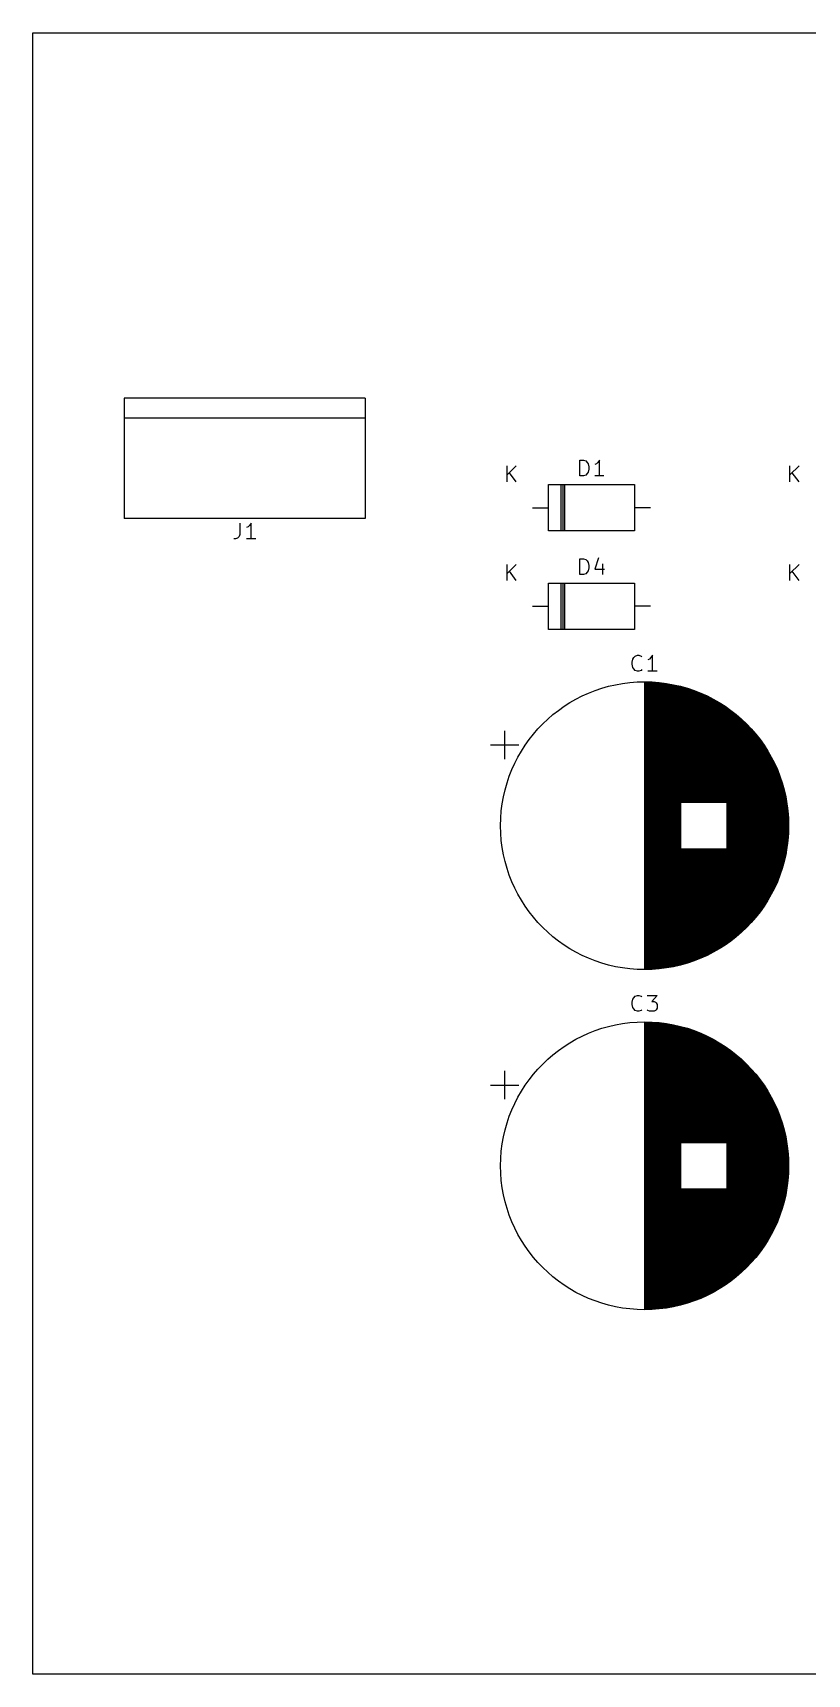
# Model space of a CAD drawing. Extents: x 20 to 124, y -124 to -20.
# Drawn here: x 20 to 69, y -124 to -20 of the extents above; entities that cross this region are included whole.
import ezdxf

# ---------------------------------------------------------------- set-up
doc = ezdxf.new("R2010")
doc.units = 0
doc.layers.add('LYELLOW', color=51, linetype='CONTINUOUS')
doc.layers.add('WHITE', color=7, linetype='CONTINUOUS')

msp = doc.modelspace()

# ---------------------------------------------------------------- linework, layer by layer
at = {"layer": 'LYELLOW', "linetype": 'CONTINUOUS'}
for p, q in [((25.79, -43.1525), (25.79, -50.7725)), ((41.03, -43.1525), (25.79, -43.1525)), ((41.03, -43.1525), (41.03, -50.7725)), ((41.03, -44.4225), (25.79, -44.4225)), ((50.023095, -48.442319), (50.023095, -47.442319)), ((50.594523, -47.442319), (50.023095, -48.013747)), ((54.626905, -48.072319), (54.626905, -47.072319)), ((54.626905, -47.072319), (54.865, -47.072319)), ((54.865, -47.072319), (55.007857, -47.119938)), ((55.007857, -47.119938), (55.103095, -47.215176)), ((55.103095, -47.215176), (55.150714, -47.310414)), ((55.150714, -47.834223), (55.103095, -47.929461)), ((55.150714, -47.310414), (55.198333, -47.50089)), ((55.198333, -47.643747), (55.150714, -47.834223)), ((55.198333, -47.50089), (55.198333, -47.643747)), ((55.674524, -47.310414), (55.579286, -47.358033)), ((55.769762, -47.215176), (55.674524, -47.310414)), ((55.865, -47.072319), (55.769762, -47.215176)), ((55.865, -48.072319), (55.865, -47.072319)), ((67.933095, -48.442319), (67.933095, -47.442319)), ((68.504523, -47.442319), (67.933095, -48.013747)), ((50.594523, -48.442319), (50.165952, -47.87089)), ((52.645, -48.6175), (58.085, -48.6175)), ((52.645, -51.5575), (52.645, -48.6175)), ((53.425, -48.6175), (53.425, -51.5575)), ((53.545, -48.6175), (53.545, -51.5575)), ((53.665, -48.6175), (53.665, -51.5575)), ((54.865, -48.072319), (54.626905, -48.072319)), ((55.007857, -48.0247), (54.865, -48.072319)), ((55.103095, -47.929461), (55.007857, -48.0247)), ((56.150714, -48.072319), (55.579286, -48.072319)), ((58.085, -48.6175), (58.085, -51.5575)), ((68.504523, -48.442319), (68.075952, -47.87089)), ((41.03, -50.7725), (25.79, -50.7725)), ((51.625, -50.0875), (52.645, -50.0875)), ((59.105, -50.0875), (58.085, -50.0875)), ((33.059047, -51.924461), (32.963809, -52.0197)), ((33.106666, -51.781604), (33.059047, -51.924461)), ((33.106666, -51.067319), (33.106666, -51.781604)), ((33.630476, -51.305414), (33.535238, -51.353033)), ((33.725714, -51.210176), (33.630476, -51.305414)), ((33.820952, -51.067319), (33.725714, -51.210176)), ((33.820952, -52.067319), (33.820952, -51.067319)), ((58.085, -51.5575), (52.645, -51.5575)), ((32.820952, -52.067319), (32.725714, -52.067319)), ((32.963809, -52.0197), (32.820952, -52.067319)), ((34.106666, -52.067319), (33.535238, -52.067319)), ((50.023095, -54.692319), (50.023095, -53.692319)), ((50.594523, -53.692319), (50.023095, -54.263747)), ((54.626905, -54.322319), (54.626905, -53.322319)), ((54.626905, -53.322319), (54.865, -53.322319)), ((54.865, -53.322319), (55.007857, -53.369938)), ((55.007857, -53.369938), (55.103095, -53.465176)), ((55.103095, -53.465176), (55.150714, -53.560414)), ((55.150714, -53.560414), (55.198333, -53.75089)), ((55.198333, -53.893747), (55.150714, -54.084223)), ((55.198333, -53.75089), (55.198333, -53.893747)), ((55.817381, -53.2747), (55.579286, -53.988985)), ((55.579286, -53.988985), (56.198333, -53.988985)), ((56.055476, -53.655652), (56.055476, -54.322319)), ((67.933095, -54.692319), (67.933095, -53.692319)), ((68.504523, -53.692319), (67.933095, -54.263747)), ((50.594523, -54.692319), (50.165952, -54.12089)), ((52.645, -54.8675), (58.085, -54.8675)), ((52.645, -57.8075), (52.645, -54.8675)), ((53.425, -54.8675), (53.425, -57.8075)), ((53.545, -54.8675), (53.545, -57.8075)), ((53.665, -54.8675), (53.665, -57.8075)), ((54.865, -54.322319), (54.626905, -54.322319)), ((55.007857, -54.2747), (54.865, -54.322319)), ((55.103095, -54.179461), (55.007857, -54.2747)), ((55.150714, -54.084223), (55.103095, -54.179461)), ((58.085, -54.8675), (58.085, -57.8075)), ((68.504523, -54.692319), (68.075952, -54.12089)), ((51.625, -56.3375), (52.645, -56.3375)), ((59.105, -56.3375), (58.085, -56.3375)), ((58.085, -57.8075), (52.645, -57.8075)), ((57.943686, -59.87089), (57.991305, -59.680414)), ((57.943686, -60.013747), (57.943686, -59.87089)), ((57.991305, -60.204223), (57.943686, -60.013747)), ((57.991305, -59.680414), (58.038924, -59.585176)), ((58.038924, -60.299461), (57.991305, -60.204223)), ((58.038924, -59.585176), (58.134162, -59.489938)), ((58.134162, -60.3947), (58.038924, -60.299461)), ((58.134162, -59.489938), (58.277019, -59.442319)), ((58.277019, -59.442319), (58.372257, -59.442319)), ((58.372257, -59.442319), (58.515114, -59.489938)), ((58.515114, -59.489938), (58.562733, -59.537557)), ((59.038924, -59.680414), (58.943686, -59.728033)), ((59.134162, -59.585176), (59.038924, -59.680414)), ((59.2294, -59.442319), (59.134162, -59.585176)), ((59.2294, -60.442319), (59.2294, -59.442319)), ((58.277019, -60.442319), (58.134162, -60.3947)), ((58.372257, -60.442319), (58.277019, -60.442319)), ((58.515114, -60.3947), (58.372257, -60.442319)), ((58.562733, -60.34708), (58.515114, -60.3947)), ((58.7294, -61.1575), (58.7294, -79.3175)), ((58.7694, -61.1575), (58.7694, -79.3175)), ((58.8094, -61.1575), (58.8094, -79.3175)), ((58.8494, -61.1585), (58.8494, -79.3165)), ((58.8894, -61.1585), (58.8894, -79.3165)), ((58.9294, -61.1595), (58.9294, -79.3155)), ((59.515114, -60.442319), (58.943686, -60.442319)), ((58.9694, -61.1605), (58.9694, -79.3145)), ((59.0094, -61.1615), (59.0094, -79.3135)), ((59.0494, -61.1635), (59.0494, -79.3115)), ((59.0894, -61.1645), (59.0894, -79.3105)), ((59.1294, -61.1665), (59.1294, -79.3085)), ((59.1694, -61.1685), (59.1694, -79.3065)), ((59.2094, -61.1705), (59.2094, -79.3045)), ((59.2494, -61.1725), (59.2494, -79.3025)), ((59.2894, -61.1745), (59.2894, -79.3005)), ((59.3294, -61.1775), (59.3294, -79.2975)), ((59.3694, -61.1795), (59.3694, -79.2955)), ((59.4094, -61.1825), (59.4094, -79.2925)), ((59.4494, -61.1855), (59.4494, -79.2895)), ((59.4894, -61.1895), (59.4894, -79.2855)), ((59.5294, -61.1925), (59.5294, -79.2825)), ((59.5694, -61.1965), (59.5694, -79.2785)), ((59.6094, -61.2005), (59.6094, -79.2745)), ((59.6494, -61.2045), (59.6494, -79.2705)), ((59.6894, -61.2085), (59.6894, -79.2665)), ((59.7294, -61.2125), (59.7294, -79.2625)), ((59.7694, -61.2165), (59.7694, -79.2585)), ((59.8094, -61.2215), (59.8094, -79.2535)), ((59.8494, -61.2265), (59.8494, -79.2485)), ((59.8894, -61.2315), (59.8894, -79.2435)), ((59.9294, -61.2365), (59.9294, -79.2385)), ((59.9694, -61.2425), (59.9694, -79.2325)), ((60.0094, -61.2475), (60.0094, -79.2275)), ((60.0494, -61.2535), (60.0494, -79.2215)), ((60.0894, -61.2595), (60.0894, -79.2155)), ((60.1294, -61.2655), (60.1294, -79.2095)), ((60.1694, -61.2715), (60.1694, -79.2035)), ((60.2094, -61.2785), (60.2094, -79.1965)), ((60.2494, -61.2855), (60.2494, -79.1895)), ((60.2894, -61.2915), (60.2894, -79.1835)), ((60.3294, -61.2985), (60.3294, -79.1765)), ((60.3694, -61.3065), (60.3694, -79.1685)), ((60.4094, -61.3135), (60.4094, -79.1615)), ((60.4494, -61.3215), (60.4494, -79.1535)), ((60.4894, -61.3285), (60.4894, -79.1465)), ((60.5294, -61.3365), (60.5294, -79.1385)), ((60.5694, -61.3455), (60.5694, -79.1295)), ((60.6094, -61.3535), (60.6094, -79.1215)), ((60.6494, -61.3615), (60.6494, -79.1135)), ((60.6894, -61.3705), (60.6894, -79.1045)), ((60.7294, -61.3795), (60.7294, -79.0955)), ((60.7694, -61.3885), (60.7694, -79.0865)), ((60.8094, -61.3975), (60.8094, -79.0775)), ((60.8494, -61.4075), (60.8494, -79.0675)), ((60.8894, -61.4165), (60.8894, -79.0585)), ((60.9294, -61.4265), (60.9294, -79.0485)), ((60.9694, -61.4365), (60.9694, -79.0385)), ((61.0094, -61.4475), (61.0094, -79.0275)), ((61.0494, -61.4575), (61.0494, -68.7975)), ((61.0894, -61.4685), (61.0894, -68.7975)), ((61.1294, -61.4785), (61.1294, -68.7975)), ((61.1694, -61.4895), (61.1694, -68.7975)), ((61.2094, -61.5015), (61.2094, -68.7975)), ((61.2494, -61.5125), (61.2494, -68.7975)), ((61.2894, -61.5245), (61.2894, -68.7975)), ((61.3294, -61.5355), (61.3294, -68.7975)), ((61.3694, -61.5475), (61.3694, -68.7975)), ((61.4094, -61.5605), (61.4094, -68.7975)), ((61.4494, -61.5725), (61.4494, -68.7975)), ((61.4894, -61.5855), (61.4894, -68.7975)), ((61.5294, -61.5975), (61.5294, -68.7975)), ((61.5694, -61.6105), (61.5694, -68.7975)), ((61.6094, -61.6245), (61.6094, -68.7975)), ((61.6494, -61.6375), (61.6494, -68.7975)), ((61.6894, -61.6515), (61.6894, -68.7975)), ((61.7294, -61.6655), (61.7294, -68.7975)), ((61.7694, -61.6795), (61.7694, -68.7975)), ((61.8094, -61.6935), (61.8094, -68.7975)), ((61.8494, -61.7075), (61.8494, -68.7975)), ((61.8894, -61.7225), (61.8894, -68.7975)), ((61.9294, -61.7375), (61.9294, -68.7975)), ((61.9694, -61.7525), (61.9694, -68.7975)), ((62.0094, -61.7675), (62.0094, -68.7975)), ((62.0494, -61.7835), (62.0494, -68.7975)), ((62.0894, -61.7995), (62.0894, -68.7975)), ((62.1294, -61.8145), (62.1294, -68.7975)), ((62.1694, -61.8315), (62.1694, -68.7975)), ((62.2094, -61.8475), (62.2094, -68.7975)), ((62.2494, -61.8645), (62.2494, -68.7975)), ((62.2894, -61.8815), (62.2894, -68.7975)), ((62.3294, -61.8985), (62.3294, -68.7975)), ((62.3694, -61.9155), (62.3694, -68.7975)), ((62.4094, -61.9325), (62.4094, -68.7975)), ((62.4494, -61.9505), (62.4494, -68.7975)), ((62.4894, -61.9685), (62.4894, -68.7975)), ((62.5294, -61.9865), (62.5294, -68.7975)), ((62.5694, -62.0055), (62.5694, -68.7975)), ((62.6094, -62.0245), (62.6094, -68.7975)), ((62.6494, -62.0425), (62.6494, -68.7975)), ((62.6894, -62.0625), (62.6894, -68.7975)), ((62.7294, -62.0815), (62.7294, -68.7975)), ((62.7694, -62.1015), (62.7694, -68.7975)), ((62.8094, -62.1215), (62.8094, -68.7975)), ((62.8494, -62.1415), (62.8494, -68.7975)), ((62.8894, -62.1615), (62.8894, -68.7975)), ((62.9294, -62.1825), (62.9294, -68.7975)), ((62.9694, -62.2035), (62.9694, -68.7975)), ((63.0094, -62.2245), (63.0094, -68.7975)), ((63.0494, -62.2455), (63.0494, -68.7975)), ((63.0894, -62.2675), (63.0894, -68.7975)), ((63.1294, -62.2895), (63.1294, -68.7975)), ((63.1694, -62.3115), (63.1694, -68.7975)), ((63.2094, -62.3335), (63.2094, -68.7975)), ((63.2494, -62.3565), (63.2494, -68.7975)), ((63.2894, -62.3795), (63.2894, -68.7975)), ((63.3294, -62.4025), (63.3294, -68.7975)), ((63.3694, -62.4265), (63.3694, -68.7975)), ((63.4094, -62.4495), (63.4094, -68.7975)), ((63.4494, -62.4735), (63.4494, -68.7975)), ((63.4894, -62.4985), (63.4894, -68.7975)), ((63.5294, -62.5225), (63.5294, -68.7975)), ((63.5694, -62.5475), (63.5694, -68.7975)), ((63.6094, -62.5725), (63.6094, -68.7975)), ((63.6494, -62.5985), (63.6494, -68.7975)), ((63.6894, -62.6245), (63.6894, -68.7975)), ((63.7294, -62.6505), (63.7294, -68.7975)), ((63.7694, -62.6765), (63.7694, -68.7975)), ((63.8094, -62.7035), (63.8094, -68.7975)), ((63.8494, -62.7305), (63.8494, -68.7975)), ((63.8894, -62.7575), (63.8894, -68.7975)), ((63.9294, -62.7855), (63.9294, -77.6895)), ((63.9694, -62.8135), (63.9694, -77.6615)), ((64.0094, -62.8415), (64.0094, -77.6335)), ((64.0494, -62.8695), (64.0494, -77.6055)), ((64.0894, -62.8985), (64.0894, -77.5765)), ((64.1294, -62.9285), (64.1294, -77.5465)), ((64.1694, -62.9575), (64.1694, -77.5175)), ((64.2094, -62.9875), (64.2094, -77.4875)), ((64.2494, -63.0175), (64.2494, -77.4575)), ((64.2894, -63.0485), (64.2894, -77.4265)), ((64.3294, -63.0795), (64.3294, -77.3955)), ((64.3694, -63.1105), (64.3694, -77.3645)), ((64.4094, -63.1425), (64.4094, -77.3325)), ((64.4494, -63.1745), (64.4494, -77.3005)), ((64.4894, -63.2065), (64.4894, -77.2685)), ((64.5294, -63.2395), (64.5294, -77.2355)), ((64.5694, -63.2725), (64.5694, -77.2025)), ((64.6094, -63.3065), (64.6094, -77.1685)), ((64.6494, -63.3405), (64.6494, -77.1345)), ((64.6894, -63.3745), (64.6894, -77.1005)), ((64.7294, -63.4095), (64.7294, -77.0655)), ((49.86996, -64.2225), (49.86996, -66.0225)), ((64.7694, -63.4445), (64.7694, -77.0305)), ((64.8094, -63.4795), (64.8094, -76.9955)), ((64.8494, -63.5155), (64.8494, -76.9595)), ((64.8894, -63.5525), (64.8894, -76.9225)), ((64.9294, -63.5895), (64.9294, -76.8855)), ((64.9694, -63.6265), (64.9694, -76.8485)), ((65.0094, -63.6645), (65.0094, -76.8105)), ((65.0494, -63.7025), (65.0494, -76.7725)), ((65.0894, -63.7415), (65.0894, -76.7335)), ((65.1294, -63.7805), (65.1294, -76.6945)), ((65.1694, -63.8195), (65.1694, -76.6555)), ((65.2094, -63.8605), (65.2094, -76.6145)), ((65.2494, -63.9005), (65.2494, -76.5745)), ((65.2894, -63.9415), (65.2894, -76.5335)), ((65.3294, -63.9835), (65.3294, -76.4915)), ((65.3694, -64.0255), (65.3694, -76.4495)), ((65.4094, -64.0685), (65.4094, -76.4065)), ((65.4494, -64.1115), (65.4494, -76.3635)), ((65.4894, -64.1555), (65.4894, -76.3195)), ((65.5294, -64.2005), (65.5294, -76.2745)), ((65.5694, -64.2455), (65.5694, -76.2295)), ((65.6094, -64.2905), (65.6094, -76.1845)), ((65.6494, -64.3375), (65.6494, -76.1375)), ((65.6894, -64.3845), (65.6894, -76.0905)), ((65.7294, -64.4315), (65.7294, -76.0435)), ((65.7694, -64.4795), (65.7694, -75.9955)), ((48.96996, -65.1225), (50.76996, -65.1225)), ((65.8094, -64.5285), (65.8094, -75.9465)), ((65.8494, -64.5785), (65.8494, -75.8965)), ((65.8894, -64.6285), (65.8894, -75.8465)), ((65.9294, -64.6795), (65.9294, -75.7955)), ((65.9694, -64.7315), (65.9694, -75.7435)), ((66.0094, -64.7845), (66.0094, -75.6905)), ((66.0494, -64.8375), (66.0494, -75.6375)), ((66.0894, -64.8915), (66.0894, -75.5835)), ((66.1294, -64.9465), (66.1294, -75.5285)), ((66.1694, -65.0025), (66.1694, -75.4725)), ((66.2094, -65.0595), (66.2094, -75.4155)), ((66.2494, -65.1175), (66.2494, -75.3575)), ((66.2894, -65.1765), (66.2894, -75.2985)), ((66.3294, -65.2365), (66.3294, -75.2385)), ((66.3694, -65.2975), (66.3694, -75.1775)), ((66.4094, -65.3585), (66.4094, -75.1165)), ((66.4494, -65.4215), (66.4494, -75.0535)), ((66.4894, -65.4865), (66.4894, -74.9885)), ((66.5294, -65.5515), (66.5294, -74.9235)), ((66.5694, -65.6185), (66.5694, -74.8565)), ((66.6094, -65.6865), (66.6094, -74.7885)), ((66.6494, -65.7555), (66.6494, -74.7195)), ((66.6894, -65.8265), (66.6894, -74.6485)), ((66.7294, -65.8985), (66.7294, -74.5765)), ((66.7694, -65.9725), (66.7694, -74.5025)), ((66.8094, -66.0485), (66.8094, -74.4265)), ((66.8494, -66.1255), (66.8494, -74.3495)), ((66.8894, -66.2045), (66.8894, -74.2705)), ((66.9294, -66.2855), (66.9294, -74.1895)), ((66.9694, -66.3685), (66.9694, -74.1065)), ((67.0094, -66.4545), (67.0094, -74.0205)), ((67.0494, -66.5425), (67.0494, -73.9325)), ((67.0894, -66.6325), (67.0894, -73.8425)), ((67.1294, -66.7255), (67.1294, -73.7495)), ((67.1694, -66.8215), (67.1694, -73.6535)), ((67.2094, -66.9215), (67.2094, -73.5535)), ((67.2494, -67.0245), (67.2494, -73.4505)), ((67.2894, -67.1305), (67.2894, -73.3445)), ((67.3294, -67.2415), (67.3294, -73.2335)), ((67.3694, -67.3575), (67.3694, -73.1175)), ((67.4094, -67.4785), (67.4094, -72.9965)), ((67.4494, -67.6065), (67.4494, -72.8685)), ((67.4894, -67.7405), (67.4894, -72.7345)), ((67.5294, -67.8825), (67.5294, -72.5925)), ((67.5694, -68.0355), (67.5694, -72.4395)), ((67.6094, -68.1995), (67.6094, -72.2755)), ((67.6494, -68.3785), (67.6494, -72.0965)), ((67.6894, -68.5765), (67.6894, -71.8985)), ((67.7294, -68.8025), (67.7294, -71.6725)), ((67.7694, -69.0725), (67.7694, -71.4025)), ((67.8094, -69.4245), (67.8094, -71.0505)), ((67.8494, -70.2775), (67.8494, -70.1975)), ((61.0494, -71.6775), (61.0494, -79.0175)), ((61.0894, -71.6775), (61.0894, -79.0065)), ((61.1294, -71.6775), (61.1294, -78.9965)), ((61.1694, -71.6775), (61.1694, -78.9855)), ((61.2094, -71.6775), (61.2094, -78.9735)), ((61.2494, -71.6775), (61.2494, -78.9625)), ((61.2894, -71.6775), (61.2894, -78.9505)), ((61.3294, -71.6775), (61.3294, -78.9395)), ((61.3694, -71.6775), (61.3694, -78.9275)), ((61.4094, -71.6775), (61.4094, -78.9145)), ((61.4494, -71.6775), (61.4494, -78.9025)), ((61.4894, -71.6775), (61.4894, -78.8895)), ((61.5294, -71.6775), (61.5294, -78.8775)), ((61.5694, -71.6775), (61.5694, -78.8645)), ((61.6094, -71.6775), (61.6094, -78.8505)), ((61.6494, -71.6775), (61.6494, -78.8375)), ((61.6894, -71.6775), (61.6894, -78.8235)), ((61.7294, -71.6775), (61.7294, -78.8095)), ((61.7694, -71.6775), (61.7694, -78.7955)), ((61.8094, -71.6775), (61.8094, -78.7815)), ((61.8494, -71.6775), (61.8494, -78.7675)), ((61.8894, -71.6775), (61.8894, -78.7525)), ((61.9294, -71.6775), (61.9294, -78.7375)), ((61.9694, -71.6775), (61.9694, -78.7225)), ((62.0094, -71.6775), (62.0094, -78.7075)), ((62.0494, -71.6775), (62.0494, -78.6915)), ((62.0894, -71.6775), (62.0894, -78.6755)), ((62.1294, -71.6775), (62.1294, -78.6605)), ((62.1694, -71.6775), (62.1694, -78.6435)), ((62.2094, -71.6775), (62.2094, -78.6275)), ((62.2494, -71.6775), (62.2494, -78.6105)), ((62.2894, -71.6775), (62.2894, -78.5935)), ((62.3294, -71.6775), (62.3294, -78.5765)), ((62.3694, -71.6775), (62.3694, -78.5595)), ((62.4094, -71.6775), (62.4094, -78.5425)), ((62.4494, -71.6775), (62.4494, -78.5245)), ((62.4894, -71.6775), (62.4894, -78.5065)), ((62.5294, -71.6775), (62.5294, -78.4885)), ((62.5694, -71.6775), (62.5694, -78.4695)), ((62.6094, -71.6775), (62.6094, -78.4505)), ((62.6494, -71.6775), (62.6494, -78.4325)), ((62.6894, -71.6775), (62.6894, -78.4125)), ((62.7294, -71.6775), (62.7294, -78.3935)), ((62.7694, -71.6775), (62.7694, -78.3735)), ((62.8094, -71.6775), (62.8094, -78.3535)), ((62.8494, -71.6775), (62.8494, -78.3335)), ((62.8894, -71.6775), (62.8894, -78.3135)), ((62.9294, -71.6775), (62.9294, -78.2925)), ((62.9694, -71.6775), (62.9694, -78.2715)), ((63.0094, -71.6775), (63.0094, -78.2505)), ((63.0494, -71.6775), (63.0494, -78.2295)), ((63.0894, -71.6775), (63.0894, -78.2075)), ((63.1294, -71.6775), (63.1294, -78.1855)), ((63.1694, -71.6775), (63.1694, -78.1635)), ((63.2094, -71.6775), (63.2094, -78.1415)), ((63.2494, -71.6775), (63.2494, -78.1185)), ((63.2894, -71.6775), (63.2894, -78.0955)), ((63.3294, -71.6775), (63.3294, -78.0725)), ((63.3694, -71.6775), (63.3694, -78.0485)), ((63.4094, -71.6775), (63.4094, -78.0255)), ((63.4494, -71.6775), (63.4494, -78.0015)), ((63.4894, -71.6775), (63.4894, -77.9765)), ((63.5294, -71.6775), (63.5294, -77.9525)), ((63.5694, -71.6775), (63.5694, -77.9275)), ((63.6094, -71.6775), (63.6094, -77.9025)), ((63.6494, -71.6775), (63.6494, -77.8765)), ((63.6894, -71.6775), (63.6894, -77.8505)), ((63.7294, -71.6775), (63.7294, -77.8245)), ((63.7694, -71.6775), (63.7694, -77.7985)), ((63.8094, -71.6775), (63.8094, -77.7715)), ((63.8494, -71.6775), (63.8494, -77.7445)), ((63.8894, -71.6775), (63.8894, -77.7175)), ((58.038924, -81.135176), (58.134162, -81.039938)), ((58.134162, -81.039938), (58.277019, -80.992319)), ((58.277019, -80.992319), (58.372257, -80.992319)), ((58.372257, -80.992319), (58.515114, -81.039938)), ((58.515114, -81.039938), (58.562733, -81.087557)), ((58.896067, -80.992319), (59.515114, -80.992319)), ((59.515114, -80.992319), (59.181781, -81.373271)), ((57.943686, -81.42089), (57.991305, -81.230414)), ((57.943686, -81.563747), (57.943686, -81.42089)), ((57.991305, -81.754223), (57.943686, -81.563747)), ((57.991305, -81.230414), (58.038924, -81.135176)), ((58.038924, -81.849461), (57.991305, -81.754223)), ((58.134162, -81.9447), (58.038924, -81.849461)), ((58.277019, -81.992319), (58.134162, -81.9447)), ((58.372257, -81.992319), (58.277019, -81.992319)), ((58.515114, -81.9447), (58.372257, -81.992319)), ((58.562733, -81.89708), (58.515114, -81.9447)), ((58.943686, -81.9447), (58.896067, -81.89708)), ((59.038924, -81.992319), (58.943686, -81.9447)), ((59.324638, -81.992319), (59.038924, -81.992319)), ((59.181781, -81.373271), (59.324638, -81.373271)), ((59.324638, -81.373271), (59.419876, -81.42089)), ((59.419876, -81.9447), (59.324638, -81.992319)), ((59.419876, -81.42089), (59.467495, -81.468509)), ((59.467495, -81.89708), (59.419876, -81.9447)), ((59.467495, -81.468509), (59.515114, -81.563747)), ((59.515114, -81.801842), (59.467495, -81.89708)), ((59.515114, -81.563747), (59.515114, -81.801842)), ((58.7294, -82.7075), (58.7294, -100.8675)), ((58.7694, -82.7075), (58.7694, -100.8675)), ((58.8094, -82.7075), (58.8094, -100.8675)), ((58.8494, -82.7085), (58.8494, -100.8665)), ((58.8894, -82.7085), (58.8894, -100.8665)), ((58.9294, -82.7095), (58.9294, -100.8655)), ((58.9694, -82.7105), (58.9694, -100.8645)), ((59.0094, -82.7115), (59.0094, -100.8635)), ((59.0494, -82.7135), (59.0494, -100.8615)), ((59.0894, -82.7145), (59.0894, -100.8605)), ((59.1294, -82.7165), (59.1294, -100.8585)), ((59.1694, -82.7185), (59.1694, -100.8565)), ((59.2094, -82.7205), (59.2094, -100.8545)), ((59.2494, -82.7225), (59.2494, -100.8525)), ((59.2894, -82.7245), (59.2894, -100.8505)), ((59.3294, -82.7275), (59.3294, -100.8475)), ((59.3694, -82.7295), (59.3694, -100.8455)), ((59.4094, -82.7325), (59.4094, -100.8425)), ((59.4494, -82.7355), (59.4494, -100.8395)), ((59.4894, -82.7395), (59.4894, -100.8355)), ((59.5294, -82.7425), (59.5294, -100.8325)), ((59.5694, -82.7465), (59.5694, -100.8285)), ((59.6094, -82.7505), (59.6094, -100.8245)), ((59.6494, -82.7545), (59.6494, -100.8205)), ((59.6894, -82.7585), (59.6894, -100.8165)), ((59.7294, -82.7625), (59.7294, -100.8125)), ((59.7694, -82.7665), (59.7694, -100.8085)), ((59.8094, -82.7715), (59.8094, -100.8035)), ((59.8494, -82.7765), (59.8494, -100.7985)), ((59.8894, -82.7815), (59.8894, -100.7935)), ((59.9294, -82.7865), (59.9294, -100.7885)), ((59.9694, -82.7925), (59.9694, -100.7825)), ((60.0094, -82.7975), (60.0094, -100.7775)), ((60.0494, -82.8035), (60.0494, -100.7715)), ((60.0894, -82.8095), (60.0894, -100.7655)), ((60.1294, -82.8155), (60.1294, -100.7595)), ((60.1694, -82.8215), (60.1694, -100.7535)), ((60.2094, -82.8285), (60.2094, -100.7465)), ((60.2494, -82.8355), (60.2494, -100.7395)), ((60.2894, -82.8415), (60.2894, -100.7335)), ((60.3294, -82.8485), (60.3294, -100.7265)), ((60.3694, -82.8565), (60.3694, -100.7185)), ((60.4094, -82.8635), (60.4094, -100.7115)), ((60.4494, -82.8715), (60.4494, -100.7035)), ((60.4894, -82.8785), (60.4894, -100.6965)), ((60.5294, -82.8865), (60.5294, -100.6885)), ((60.5694, -82.8955), (60.5694, -100.6795)), ((60.6094, -82.9035), (60.6094, -100.6715)), ((60.6494, -82.9115), (60.6494, -100.6635)), ((60.6894, -82.9205), (60.6894, -100.6545)), ((60.7294, -82.9295), (60.7294, -100.6455)), ((60.7694, -82.9385), (60.7694, -100.6365)), ((60.8094, -82.9475), (60.8094, -100.6275)), ((60.8494, -82.9575), (60.8494, -100.6175)), ((60.8894, -82.9665), (60.8894, -100.6085)), ((60.9294, -82.9765), (60.9294, -100.5985)), ((60.9694, -82.9865), (60.9694, -100.5885)), ((61.0094, -82.9975), (61.0094, -100.5775)), ((61.0494, -83.0075), (61.0494, -90.3475)), ((61.0894, -83.0185), (61.0894, -90.3475)), ((61.1294, -83.0285), (61.1294, -90.3475)), ((61.1694, -83.0395), (61.1694, -90.3475)), ((61.2094, -83.0515), (61.2094, -90.3475)), ((61.2494, -83.0625), (61.2494, -90.3475)), ((61.2894, -83.0745), (61.2894, -90.3475)), ((61.3294, -83.0855), (61.3294, -90.3475)), ((61.3694, -83.0975), (61.3694, -90.3475)), ((61.4094, -83.1105), (61.4094, -90.3475)), ((61.4494, -83.1225), (61.4494, -90.3475)), ((61.4894, -83.1355), (61.4894, -90.3475)), ((61.5294, -83.1475), (61.5294, -90.3475)), ((61.5694, -83.1605), (61.5694, -90.3475)), ((61.6094, -83.1745), (61.6094, -90.3475)), ((61.6494, -83.1875), (61.6494, -90.3475)), ((61.6894, -83.2015), (61.6894, -90.3475)), ((61.7294, -83.2155), (61.7294, -90.3475)), ((61.7694, -83.2295), (61.7694, -90.3475)), ((61.8094, -83.2435), (61.8094, -90.3475)), ((61.8494, -83.2575), (61.8494, -90.3475)), ((61.8894, -83.2725), (61.8894, -90.3475)), ((61.9294, -83.2875), (61.9294, -90.3475)), ((61.9694, -83.3025), (61.9694, -90.3475)), ((62.0094, -83.3175), (62.0094, -90.3475)), ((62.0494, -83.3335), (62.0494, -90.3475)), ((62.0894, -83.3495), (62.0894, -90.3475)), ((62.1294, -83.3645), (62.1294, -90.3475)), ((62.1694, -83.3815), (62.1694, -90.3475)), ((62.2094, -83.3975), (62.2094, -90.3475)), ((62.2494, -83.4145), (62.2494, -90.3475)), ((62.2894, -83.4315), (62.2894, -90.3475)), ((62.3294, -83.4485), (62.3294, -90.3475)), ((62.3694, -83.4655), (62.3694, -90.3475)), ((62.4094, -83.4825), (62.4094, -90.3475)), ((62.4494, -83.5005), (62.4494, -90.3475)), ((62.4894, -83.5185), (62.4894, -90.3475)), ((62.5294, -83.5365), (62.5294, -90.3475)), ((62.5694, -83.5555), (62.5694, -90.3475)), ((62.6094, -83.5745), (62.6094, -90.3475)), ((62.6494, -83.5925), (62.6494, -90.3475)), ((62.6894, -83.6125), (62.6894, -90.3475)), ((62.7294, -83.6315), (62.7294, -90.3475)), ((62.7694, -83.6515), (62.7694, -90.3475)), ((62.8094, -83.6715), (62.8094, -90.3475)), ((62.8494, -83.6915), (62.8494, -90.3475)), ((62.8894, -83.7115), (62.8894, -90.3475)), ((62.9294, -83.7325), (62.9294, -90.3475)), ((62.9694, -83.7535), (62.9694, -90.3475)), ((63.0094, -83.7745), (63.0094, -90.3475)), ((63.0494, -83.7955), (63.0494, -90.3475)), ((63.0894, -83.8175), (63.0894, -90.3475)), ((63.1294, -83.8395), (63.1294, -90.3475)), ((63.1694, -83.8615), (63.1694, -90.3475)), ((63.2094, -83.8835), (63.2094, -90.3475)), ((63.2494, -83.9065), (63.2494, -90.3475)), ((63.2894, -83.9295), (63.2894, -90.3475)), ((63.3294, -83.9525), (63.3294, -90.3475)), ((63.3694, -83.9765), (63.3694, -90.3475)), ((63.4094, -83.9995), (63.4094, -90.3475)), ((63.4494, -84.0235), (63.4494, -90.3475)), ((63.4894, -84.0485), (63.4894, -90.3475)), ((63.5294, -84.0725), (63.5294, -90.3475)), ((63.5694, -84.0975), (63.5694, -90.3475)), ((63.6094, -84.1225), (63.6094, -90.3475)), ((63.6494, -84.1485), (63.6494, -90.3475)), ((63.6894, -84.1745), (63.6894, -90.3475)), ((63.7294, -84.2005), (63.7294, -90.3475)), ((63.7694, -84.2265), (63.7694, -90.3475)), ((63.8094, -84.2535), (63.8094, -90.3475)), ((63.8494, -84.2805), (63.8494, -90.3475)), ((63.8894, -84.3075), (63.8894, -90.3475)), ((63.9294, -84.3355), (63.9294, -99.2395)), ((63.9694, -84.3635), (63.9694, -99.2115)), ((64.0094, -84.3915), (64.0094, -99.1835)), ((64.0494, -84.4195), (64.0494, -99.1555)), ((64.0894, -84.4485), (64.0894, -99.1265)), ((64.1294, -84.4785), (64.1294, -99.0965)), ((64.1694, -84.5075), (64.1694, -99.0675)), ((64.2094, -84.5375), (64.2094, -99.0375)), ((64.2494, -84.5675), (64.2494, -99.0075)), ((64.2894, -84.5985), (64.2894, -98.9765)), ((64.3294, -84.6295), (64.3294, -98.9455)), ((64.3694, -84.6605), (64.3694, -98.9145)), ((64.4094, -84.6925), (64.4094, -98.8825)), ((64.4494, -84.7245), (64.4494, -98.8505)), ((64.4894, -84.7565), (64.4894, -98.8185)), ((64.5294, -84.7895), (64.5294, -98.7855)), ((64.5694, -84.8225), (64.5694, -98.7525)), ((64.6094, -84.8565), (64.6094, -98.7185)), ((64.6494, -84.8905), (64.6494, -98.6845)), ((64.6894, -84.9245), (64.6894, -98.6505)), ((64.7294, -84.9595), (64.7294, -98.6155)), ((64.7694, -84.9945), (64.7694, -98.5805)), ((64.8094, -85.0295), (64.8094, -98.5455)), ((64.8494, -85.0655), (64.8494, -98.5095)), ((64.8894, -85.1025), (64.8894, -98.4725)), ((64.9294, -85.1395), (64.9294, -98.4355)), ((64.9694, -85.1765), (64.9694, -98.3985)), ((65.0094, -85.2145), (65.0094, -98.3605)), ((65.0494, -85.2525), (65.0494, -98.3225)), ((49.86996, -85.7725), (49.86996, -87.5725)), ((65.0894, -85.2915), (65.0894, -98.2835)), ((65.1294, -85.3305), (65.1294, -98.2445)), ((65.1694, -85.3695), (65.1694, -98.2055)), ((65.2094, -85.4105), (65.2094, -98.1645)), ((65.2494, -85.4505), (65.2494, -98.1245)), ((65.2894, -85.4915), (65.2894, -98.0835)), ((65.3294, -85.5335), (65.3294, -98.0415)), ((65.3694, -85.5755), (65.3694, -97.9995)), ((65.4094, -85.6185), (65.4094, -97.9565)), ((65.4494, -85.6615), (65.4494, -97.9135)), ((65.4894, -85.7055), (65.4894, -97.8695)), ((65.5294, -85.7505), (65.5294, -97.8245)), ((65.5694, -85.7955), (65.5694, -97.7795)), ((65.6094, -85.8405), (65.6094, -97.7345)), ((65.6494, -85.8875), (65.6494, -97.6875)), ((65.6894, -85.9345), (65.6894, -97.6405)), ((65.7294, -85.9815), (65.7294, -97.5935)), ((65.7694, -86.0295), (65.7694, -97.5455)), ((65.8094, -86.0785), (65.8094, -97.4965)), ((65.8494, -86.1285), (65.8494, -97.4465)), ((65.8894, -86.1785), (65.8894, -97.3965)), ((65.9294, -86.2295), (65.9294, -97.3455)), ((65.9694, -86.2815), (65.9694, -97.2935)), ((48.96996, -86.6725), (50.76996, -86.6725)), ((66.0094, -86.3345), (66.0094, -97.2405)), ((66.0494, -86.3875), (66.0494, -97.1875)), ((66.0894, -86.4415), (66.0894, -97.1335)), ((66.1294, -86.4965), (66.1294, -97.0785)), ((66.1694, -86.5525), (66.1694, -97.0225)), ((66.2094, -86.6095), (66.2094, -96.9655)), ((66.2494, -86.6675), (66.2494, -96.9075)), ((66.2894, -86.7265), (66.2894, -96.8485)), ((66.3294, -86.7865), (66.3294, -96.7885)), ((66.3694, -86.8475), (66.3694, -96.7275)), ((66.4094, -86.9085), (66.4094, -96.6665)), ((66.4494, -86.9715), (66.4494, -96.6035)), ((66.4894, -87.0365), (66.4894, -96.5385)), ((66.5294, -87.1015), (66.5294, -96.4735)), ((66.5694, -87.1685), (66.5694, -96.4065)), ((66.6094, -87.2365), (66.6094, -96.3385)), ((66.6494, -87.3055), (66.6494, -96.2695)), ((66.6894, -87.3765), (66.6894, -96.1985)), ((66.7294, -87.4485), (66.7294, -96.1265)), ((66.7694, -87.5225), (66.7694, -96.0525)), ((66.8094, -87.5985), (66.8094, -95.9765)), ((66.8494, -87.6755), (66.8494, -95.8995)), ((66.8894, -87.7545), (66.8894, -95.8205)), ((66.9294, -87.8355), (66.9294, -95.7395)), ((66.9694, -87.9185), (66.9694, -95.6565)), ((67.0094, -88.0045), (67.0094, -95.5705)), ((67.0494, -88.0925), (67.0494, -95.4825)), ((67.0894, -88.1825), (67.0894, -95.3925)), ((67.1294, -88.2755), (67.1294, -95.2995)), ((67.1694, -88.3715), (67.1694, -95.2035)), ((67.2094, -88.4715), (67.2094, -95.1035)), ((67.2494, -88.5745), (67.2494, -95.0005)), ((67.2894, -88.6805), (67.2894, -94.8945)), ((67.3294, -88.7915), (67.3294, -94.7835)), ((67.3694, -88.9075), (67.3694, -94.6675)), ((67.4094, -89.0285), (67.4094, -94.5465)), ((67.4494, -89.1565), (67.4494, -94.4185)), ((67.4894, -89.2905), (67.4894, -94.2845)), ((67.5294, -89.4325), (67.5294, -94.1425)), ((67.5694, -89.5855), (67.5694, -93.9895)), ((67.6094, -89.7495), (67.6094, -93.8255)), ((67.6494, -89.9285), (67.6494, -93.6465)), ((67.6894, -90.1265), (67.6894, -93.4485)), ((67.7294, -90.3525), (67.7294, -93.2225)), ((67.7694, -90.6225), (67.7694, -92.9525)), ((67.8094, -90.9745), (67.8094, -92.6005)), ((67.8494, -91.8275), (67.8494, -91.7475)), ((61.0494, -93.2275), (61.0494, -100.5675)), ((61.0894, -93.2275), (61.0894, -100.5565)), ((61.1294, -93.2275), (61.1294, -100.5465)), ((61.1694, -93.2275), (61.1694, -100.5355)), ((61.2094, -93.2275), (61.2094, -100.5235)), ((61.2494, -93.2275), (61.2494, -100.5125)), ((61.2894, -93.2275), (61.2894, -100.5005)), ((61.3294, -93.2275), (61.3294, -100.4895)), ((61.3694, -93.2275), (61.3694, -100.4775)), ((61.4094, -93.2275), (61.4094, -100.4645)), ((61.4494, -93.2275), (61.4494, -100.4525)), ((61.4894, -93.2275), (61.4894, -100.4395)), ((61.5294, -93.2275), (61.5294, -100.4275)), ((61.5694, -93.2275), (61.5694, -100.4145)), ((61.6094, -93.2275), (61.6094, -100.4005)), ((61.6494, -93.2275), (61.6494, -100.3875)), ((61.6894, -93.2275), (61.6894, -100.3735)), ((61.7294, -93.2275), (61.7294, -100.3595)), ((61.7694, -93.2275), (61.7694, -100.3455)), ((61.8094, -93.2275), (61.8094, -100.3315)), ((61.8494, -93.2275), (61.8494, -100.3175)), ((61.8894, -93.2275), (61.8894, -100.3025)), ((61.9294, -93.2275), (61.9294, -100.2875)), ((61.9694, -93.2275), (61.9694, -100.2725)), ((62.0094, -93.2275), (62.0094, -100.2575)), ((62.0494, -93.2275), (62.0494, -100.2415)), ((62.0894, -93.2275), (62.0894, -100.2255)), ((62.1294, -93.2275), (62.1294, -100.2105)), ((62.1694, -93.2275), (62.1694, -100.1935)), ((62.2094, -93.2275), (62.2094, -100.1775)), ((62.2494, -93.2275), (62.2494, -100.1605)), ((62.2894, -93.2275), (62.2894, -100.1435)), ((62.3294, -93.2275), (62.3294, -100.1265)), ((62.3694, -93.2275), (62.3694, -100.1095)), ((62.4094, -93.2275), (62.4094, -100.0925)), ((62.4494, -93.2275), (62.4494, -100.0745)), ((62.4894, -93.2275), (62.4894, -100.0565)), ((62.5294, -93.2275), (62.5294, -100.0385)), ((62.5694, -93.2275), (62.5694, -100.0195)), ((62.6094, -93.2275), (62.6094, -100.0005)), ((62.6494, -93.2275), (62.6494, -99.9825)), ((62.6894, -93.2275), (62.6894, -99.9625)), ((62.7294, -93.2275), (62.7294, -99.9435)), ((62.7694, -93.2275), (62.7694, -99.9235)), ((62.8094, -93.2275), (62.8094, -99.9035)), ((62.8494, -93.2275), (62.8494, -99.8835)), ((62.8894, -93.2275), (62.8894, -99.8635)), ((62.9294, -93.2275), (62.9294, -99.8425)), ((62.9694, -93.2275), (62.9694, -99.8215)), ((63.0094, -93.2275), (63.0094, -99.8005)), ((63.0494, -93.2275), (63.0494, -99.7795)), ((63.0894, -93.2275), (63.0894, -99.7575)), ((63.1294, -93.2275), (63.1294, -99.7355)), ((63.1694, -93.2275), (63.1694, -99.7135)), ((63.2094, -93.2275), (63.2094, -99.6915)), ((63.2494, -93.2275), (63.2494, -99.6685)), ((63.2894, -93.2275), (63.2894, -99.6455)), ((63.3294, -93.2275), (63.3294, -99.6225)), ((63.3694, -93.2275), (63.3694, -99.5985)), ((63.4094, -93.2275), (63.4094, -99.5755)), ((63.4494, -93.2275), (63.4494, -99.5515)), ((63.4894, -93.2275), (63.4894, -99.5265)), ((63.5294, -93.2275), (63.5294, -99.5025)), ((63.5694, -93.2275), (63.5694, -99.4775)), ((63.6094, -93.2275), (63.6094, -99.4525)), ((63.6494, -93.2275), (63.6494, -99.4265)), ((63.6894, -93.2275), (63.6894, -99.4005)), ((63.7294, -93.2275), (63.7294, -99.3745)), ((63.7694, -93.2275), (63.7694, -99.3485)), ((63.8094, -93.2275), (63.8094, -99.3215)), ((63.8494, -93.2275), (63.8494, -99.2945)), ((63.8894, -93.2275), (63.8894, -99.2675))]:
    msp.add_line(p, q, dxfattribs=at)
at = {"layer": 'LYELLOW'}
for centre in [(58.7294, -70.2375), (58.7294, -91.7875)]:
    msp.add_circle(centre, 9.12, dxfattribs=at)
at = {"layer": 'WHITE', "linetype": 'CONTINUOUS'}
for p, q in [((20, -20), (124, -20)), ((20, -124), (20, -20)), ((124, -124), (20, -124))]:
    msp.add_line(p, q, dxfattribs=at)

doc.saveas('drawing.dxf')
